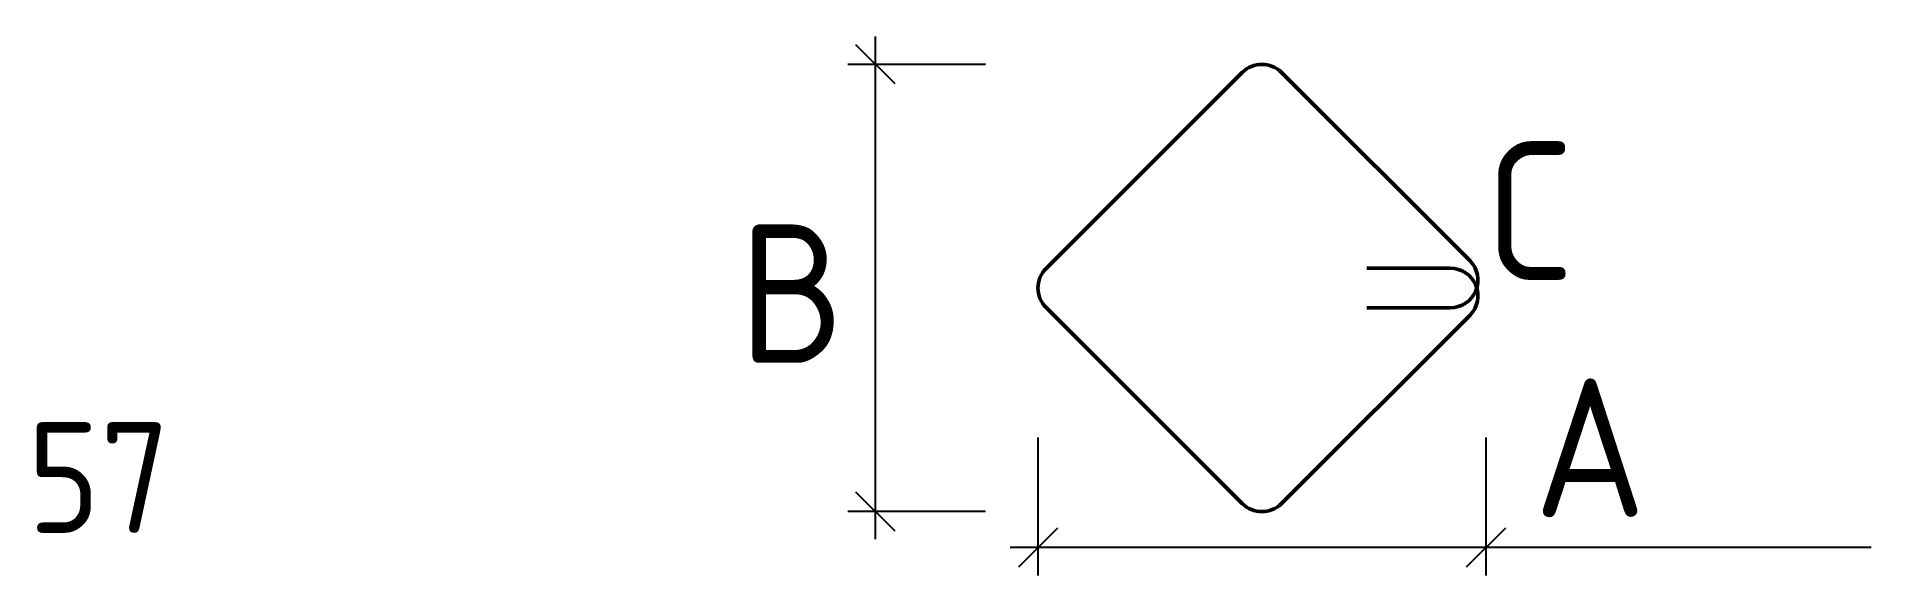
# Model space of a CAD drawing. Extents: x 234219 to 234550, y -49398 to -49301.
import ezdxf
from ezdxf.enums import TextEntityAlignment as Align

# ---------------------------------------------------------------- set-up
doc = ezdxf.new("R2010")
doc.units = 0
doc.layers.add('posedit.mtr.bar', color=7, linetype='Continuous', lineweight=50)
doc.layers.add('posedit.mtr.hidden', color=144, linetype='Continuous', plot=False)
doc.layers.add('posedit.mtr.lenght', color=183, linetype='Continuous')
doc.layers.add('posedit.mtr.text', color=3, linetype='Continuous')
doc.styles.add('posedit.ISOCPEUR', font='isocpeur.ttf', dxfattribs={"width": 0.9})

msp = doc.modelspace()

# ---------------------------------------------------------------- linework, layer by layer
at = {"layer": 'posedit.mtr.bar'}
for p, q in [((234436.43, -49307.23), (234401.08, -49342.58)), ((234443.5, -49307.23), (234477.44, -49341.17)), ((234473.91, -49342.53), (234458.91, -49342.53)), ((234401.08, -49349.65), (234436.43, -49385.01)), ((234473.91, -49349.7), (234458.91, -49349.7)), ((234477.44, -49351.07), (234443.5, -49385.01))]:
    msp.add_line(p, q, dxfattribs=at)
for centre, start, end in [((234439.97, -49310.76), 45, 135), ((234404.61, -49346.12), 135, 225), ((234473.91, -49344.7), 270, 45), ((234473.91, -49347.53), 315, 90), ((234439.97, -49381.47), 225, 315)]:
    msp.add_arc(centre, 5, start, end, dxfattribs=at)
at = {"layer": 'posedit.mtr.lenght'}
for p, q in [((234370.32, -49391.47), (234370.32, -49300.76)), ((234373.85, -49309.3), (234366.78, -49302.23)), ((234390.18, -49305.76), (234365.32, -49305.76)), ((234399.61, -49373.11), (234399.61, -49397.97)), ((234480.32, -49373.11), (234480.32, -49397.97)), ((234373.85, -49390.01), (234366.78, -49382.94)), ((234390.18, -49386.47), (234365.32, -49386.47)), ((234403.15, -49389.43), (234396.08, -49396.51)), ((234483.86, -49389.43), (234476.79, -49396.51)), ((234549.81, -49392.97), (234394.61, -49392.97))]:
    msp.add_line(p, q, dxfattribs=at)

# ---------------------------------------------------------------- texts
at = {"layer": 'posedit.mtr.hidden', "color": 144, "style": 'posedit.ISOCPEUR', "width": 0.9}
msp.add_text('57', height=20, dxfattribs=at).set_placement((234217.48, -49390.3))
at = {"layer": 'posedit.mtr.text', "style": 'posedit.ISOCPEUR', "width": 0.9}
msp.add_attdef('C', (234480.16, -49344.7), '', height=25, dxfattribs=at)
msp.add_attdef('B', text='', height=25, dxfattribs=at).set_placement((234364.89, -49347.12), align=Align.MIDDLE_RIGHT)
msp.add_attdef('A', text='', height=25, dxfattribs=at).set_placement((234488.99, -49374.93), align=Align.MIDDLE_LEFT)

doc.saveas('drawing.dxf')
